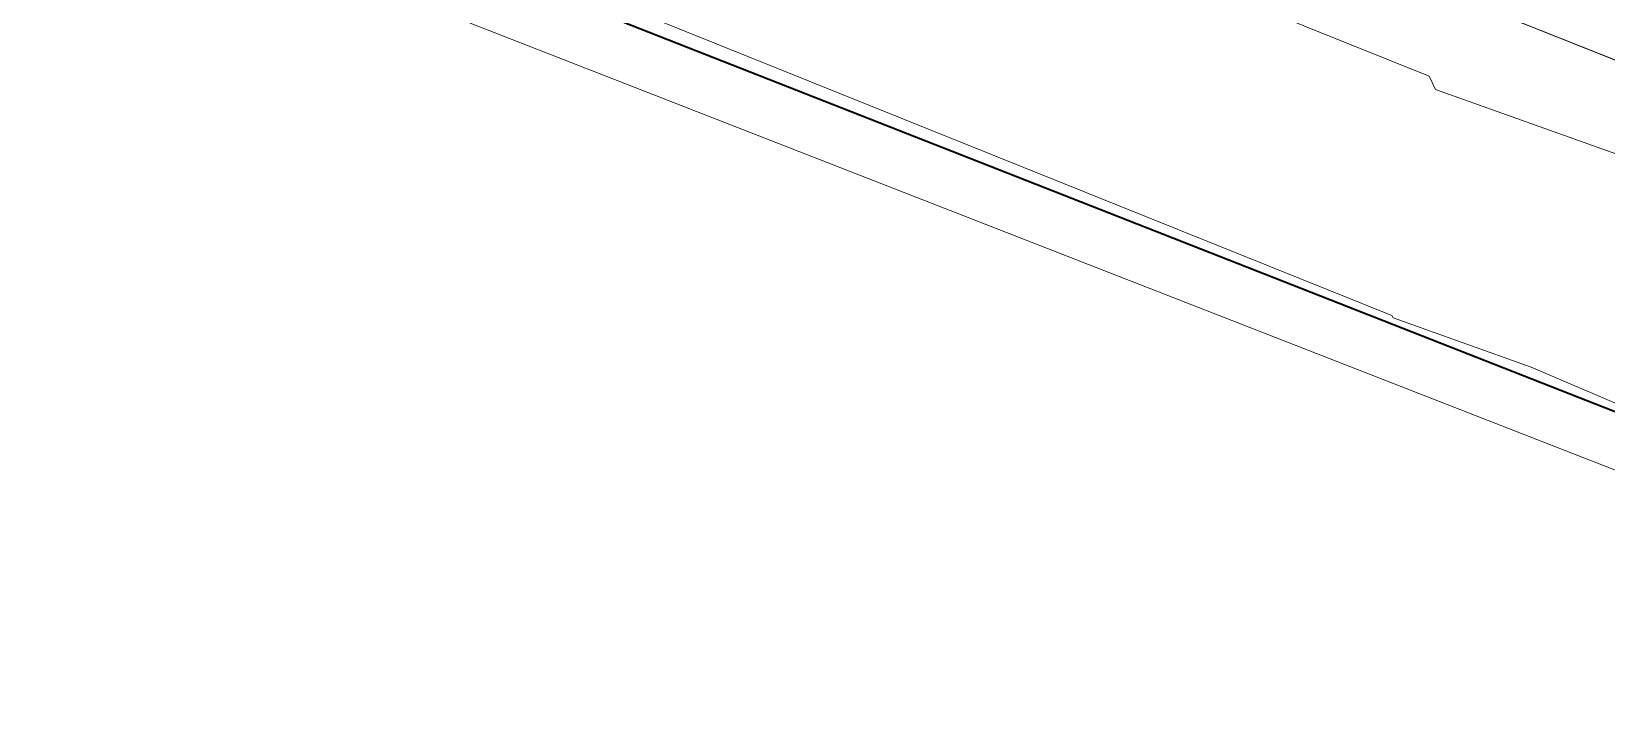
# Model space of a CAD drawing. Header units: metres. Extents: x -207 to 292, y -187 to 169.
# Drawn here: x -42.918 to -38.169, y -83.758 to -81.731 of the extents above; entities that cross this region are included whole.
import ezdxf

# ---------------------------------------------------------------- set-up
doc = ezdxf.new("R2010")
doc.units = ezdxf.units.M
for name, color, linetype, lineweight in [('C-TOPO', 7, 'Continuous', 9), ('C-TOPO-MINR', 7, 'Continuous', 9), ('solera', 7, 'Continuous', 35)]:
    doc.layers.add(name, color=color, linetype=linetype, lineweight=lineweight)
doc.layers.add('PR10-ARQ-PL-001-Emplazamiento-C-1_dwg', color=7, linetype='Continuous', lineweight=9, true_color=0x767676)

# ---------------------------------------------------------------- blocks, each defined once
blk = doc.blocks.new('PR10-ARQ-PL-001-Emplazamiento-C-1_dwg-674643-PLANTA EMPLAZAMIENTO ACTUALIZADO')
at = {"layer": 'C-TOPO', "flags": 128}
for points in [[(-45.1633, -13.6217), (-58.6543, -47.8947), (-65.3734, -64.9642), (-65.5549, -65.8114), (-65.638, -66.6738), (-65.6215, -67.5401), (-65.5057, -68.3987), (-65.2922, -69.2384), (-65.2408, -69.3733), (-64.9836, -70.048), (-64.5842, -70.8169), (-64.0992, -71.5348), (-63.535, -72.1923), (-62.899, -72.7808), (-62.1997, -73.2923), (-61.4463, -73.7202), (-49.7008, -78.3357), (-47.3327, -79.2663), (-34.5353, -84.2951), (-34.5071, -84.3062), (-33.6574, -84.4757), (-32.7939, -84.5477), (-31.9279, -84.5212)], [(-31.9279, -84.5212), (-32.7939, -84.5477), (-33.6574, -84.4757), (-34.5071, -84.3062), (-34.5353, -84.2951), (-47.3327, -79.2663), (-49.7008, -78.3357), (-61.4463, -73.7202), (-62.1997, -73.2923), (-62.899, -72.7808), (-63.535, -72.1923), (-64.0992, -71.5348), (-64.5842, -70.8169), (-64.9836, -70.048), (-65.2408, -69.3733), (-65.2922, -69.2384), (-65.5057, -68.3987), (-65.6215, -67.5401), (-65.638, -66.6738), (-65.5549, -65.8114), (-65.3734, -64.9642), (-58.6543, -47.8947), (-45.1633, -13.6217)], [(-38.5222, 3.3725), (-63.7955, -60.7665), (-64.7868, -63.3025), (-65.4417, -65.5595), (-65.5127, -67.7955), (-65.1875, -69.3405), (-63.7201, -71.9055), (-61.8561, -73.5375), (-59.3298, -74.6215), (-56.1311, -75.9085), (-44.7275, -80.4825), (-36.2103, -83.8085), (-33.8783, -84.4315), (-31.1411, -84.3925), (-28.353, -83.2365), (-25.9685, -80.4715), (-25.0393, -78.3455), (-19.5485, -64.5105), (-16.745, -57.4445), (-5.944, -30.1085), (-2.2967, -20.7935)], [(-32.2393, -83.3087), (-33.0772, -83.3462), (-33.6355, -83.3035), (-33.9134, -83.2823), (-34.7359, -83.118), (-35.5325, -82.8555), (-35.6558, -82.8065), (-35.8831, -82.716), (-38.6629, -81.61), (-41.2795, -80.5689), (-44.5972, -79.2487), (-45.0345, -79.0748), (-46.2802, -78.5791), (-49.1653, -77.4311), (-52.133, -76.2503)], [(-52.133, -76.2503), (-49.1653, -77.4311), (-46.2802, -78.5791), (-45.0345, -79.0748), (-44.5972, -79.2487), (-41.2795, -80.5689), (-38.6629, -81.61), (-35.8831, -82.716), (-35.6558, -82.8065), (-35.5325, -82.8555), (-34.7359, -83.118), (-33.9134, -83.2823), (-33.6355, -83.3035), (-33.0772, -83.3462), (-32.2393, -83.3087)]]:
    blk.add_lwpolyline(points, dxfattribs=at)
at = {"layer": 'C-TOPO-MINR', "color": 9, "true_color": 0xc0c0c0, "flags": 128}
for points in [[(-33.909, -84.3846), (-36.0544, -83.7355), (-36.1384, -83.7074), (-36.1632, -83.7035), (-36.1754, -83.692), (-38.3955, -82.7436), (-38.8122, -82.5949), (-38.8156, -82.5876), (-41.2201, -81.6199), (-41.5909, -81.4779), (-44.2532, -80.5019), (-44.7077, -80.2952), (-44.7455, -80.2981), (-46.1196, -79.6811), (-46.1569, -79.6432), (-46.3859, -79.5691), (-46.4024, -79.5471), (-48.9552, -78.6172), (-49.2532, -78.5157), (-52.2803, -77.3144)], [(-44.6146, -79.4138), (-42.0218, -80.5929), (-41.3843, -80.8266), (-39.3319, -81.6126), (-38.7029, -81.8657), (-38.6839, -81.9059), (-36.3981, -82.7217), (-35.943, -82.9161), (-35.8492, -83.0043), (-35.6594, -83.034), (-35.0163, -83.2493), (-34.5601, -83.3873), (-33.906, -83.5271), (-33.7864, -83.6519), (-33.2455, -83.5742), (-32.5773, -83.5402), (-32.0278, -83.5174)]]:
    blk.add_lwpolyline(points, dxfattribs=at)
at = {"layer": 'solera'}
blk.add_line((-61.4463, -73.7202), (-34.5071, -84.3062), dxfattribs=at)

msp = doc.modelspace()

# ---------------------------------------------------------------- linework, layer by layer
at = {"layer": 'C-TOPO'}
for p, q in [((-47.3327, -79.2663), (-34.5353, -84.2951)), ((-34.5353, -84.2951), (-47.3327, -79.2663)), ((-44.7275, -80.4825), (-36.2103, -83.8085)), ((-35.8831, -82.716), (-38.6629, -81.61)), ((-38.6629, -81.61), (-35.8831, -82.716))]:
    msp.add_line(p, q, dxfattribs=at)
at = {"layer": 'C-TOPO-MINR', "color": 9, "true_color": 0xc0c0c0, "flags": 128}
for points in [[(-52.2803, -77.3144), (-49.2532, -78.5157), (-48.9552, -78.6172), (-46.4024, -79.5471), (-46.3859, -79.5691), (-46.1569, -79.6432), (-46.1196, -79.6811), (-44.7455, -80.2981), (-44.7077, -80.2952), (-44.2532, -80.5019), (-41.5909, -81.4779), (-41.2201, -81.6199), (-38.8156, -82.5876), (-38.8122, -82.5949), (-38.3955, -82.7436), (-36.1754, -83.692), (-36.1632, -83.7035), (-36.1384, -83.7074), (-36.0544, -83.7355), (-33.909, -84.3846)], [(-44.6146, -79.4138), (-42.0218, -80.5929), (-41.3843, -80.8266), (-39.3319, -81.6126), (-38.7029, -81.8657), (-38.6839, -81.9059), (-36.3981, -82.7217), (-35.943, -82.9161), (-35.8492, -83.0043), (-35.6594, -83.034), (-35.0163, -83.2493), (-34.5601, -83.3873), (-33.906, -83.5271), (-33.7864, -83.6519), (-33.2455, -83.5742), (-32.5773, -83.5402), (-32.0278, -83.5174)]]:
    msp.add_lwpolyline(points, dxfattribs=at)

# ---------------------------------------------------------------- block references
at = {"layer": 'PR10-ARQ-PL-001-Emplazamiento-C-1_dwg', "color": 7}
msp.add_blockref('PR10-ARQ-PL-001-Emplazamiento-C-1_dwg-674643-PLANTA EMPLAZAMIENTO ACTUALIZADO', (0, 0), dxfattribs=at)

doc.saveas('drawing.dxf')
